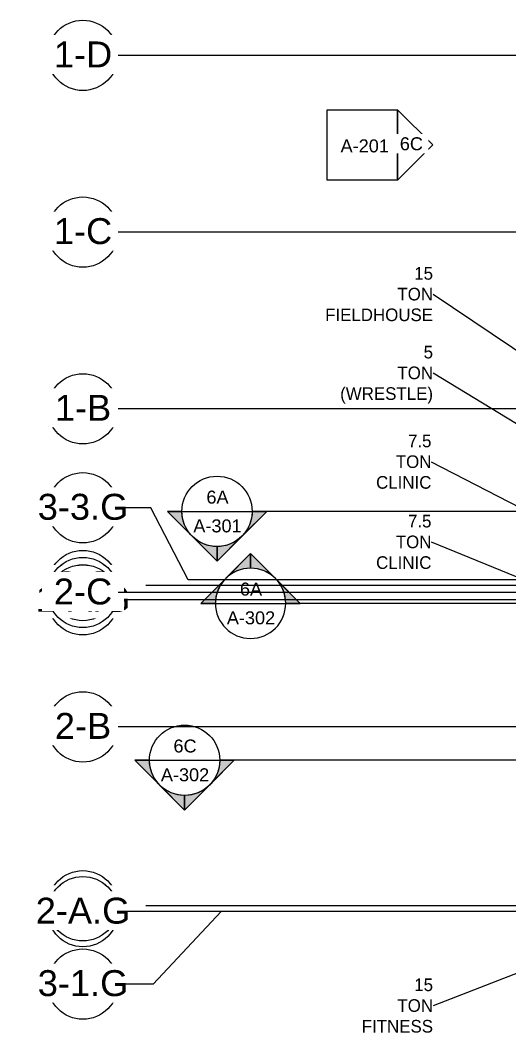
# Model space of a CAD drawing. Header units: inches. Extents: x 21290 to 26948, y -23522 to -20083.
# Drawn here: x 21290 to 21957, y -22961 to -21578 of the extents above; entities that cross this region are included whole.
import ezdxf

# ---------------------------------------------------------------- set-up
doc = ezdxf.new("R2010")
doc.units = ezdxf.units.IN
doc.header["$MEASUREMENT"] = 0
doc.linetypes.add('Grid Line 1_2_', pattern=[0.875, 0.5, -0.125, 0.125, -0.125])
for name, color, linetype, lineweight in [('G-ANNO-SYMB', 111, 'Continuous', 9), ('M-EQPM-IDEN', 50, 'Continuous', 9), ('S-GRID', 1, 'Continuous', 9), ('S-GRID-IDEN', 1, 'Continuous', 9)]:
    doc.layers.add(name, color=color, linetype=linetype, lineweight=lineweight)
doc.styles.add('Arial', font='arial.ttf', dxfattribs={"height": 35.407186})
doc.styles.add('Arial_1', font='arial.ttf', dxfattribs={"height": 17.703593})
doc.styles.add('Century Gothic', font='GOTHIC.TTF', dxfattribs={"height": 17.245342})

# ---------------------------------------------------------------- blocks, each defined once
blk = doc.blocks.new('Grid - Grid Head - Circle-14747-Roof Low')
at = {"layer": 'S-GRID-IDEN'}
blk.add_circle((0, 0), 0.25, dxfattribs=at)
blk = doc.blocks.new('Section - Section Head - Filled-1526-Roof Low')
at = {"layer": 'G-ANNO-SYMB'}
h = blk.add_hatch(color=256, dxfattribs=at)
edge = h.paths.add_edge_path(flags=0)
edge.add_line((-0.4268, 0.1768), (-0.25, 0.3536))
edge.add_line((-0.25, 0.3536), (-0.25, 0.25))
edge.add_arc((-0.25, 0), 0.25, 90, 135)
h = blk.add_hatch(color=256, dxfattribs=at)
edge = h.paths.add_edge_path(flags=0)
edge.add_arc((-0.25, 0), 0.25, 45, 90)
edge.add_line((-0.25, 0.25), (-0.25, 0.3536))
edge.add_line((-0.25, 0.3536), (-0.0732, 0.1768))
h = blk.add_hatch(color=256, dxfattribs=at)
edge = h.paths.add_edge_path(flags=0)
edge.add_arc((-0.25, 0), 0.2503, 137.9216, 180)
edge.add_line((-0.5003, 0), (-0.6036, 0))
edge.add_line((-0.6036, 0), (-0.4358, 0.1678))
h = blk.add_hatch(color=256, dxfattribs=at)
edge = h.paths.add_edge_path(flags=0)
edge.add_line((-0.0642, 0.1678), (0.1036, 0))
edge.add_line((0.1036, 0), (0.0003, 0))
edge.add_arc((-0.25, 0), 0.2503, 0, 42.0784)
for p, q in [((-0.25, 0.3536), (-0.6036, 0)), ((-0.25, 0.3536), (-0.4268, 0.1768)), ((-0.25, 0.3536), (0.1036, 0)), ((-0.25, 0.25), (-0.25, 0.3536)), ((-0.0732, 0.1768), (-0.25, 0.3536)), ((-0.25, 0.3536), (-0.25, 0.25)), ((-0.4358, 0.1678), (-0.6036, 0)), ((0.1036, 0), (-0.0642, 0.1678)), ((-0.6036, 0), (-0.5003, 0)), ((0.0003, 0), (0.1036, 0)), ((-0.5, 0), (-0.6036, 0)), ((0, 0), (0.1036, 0))]:
    blk.add_line(p, q, dxfattribs=at)
for radius, start, end in [(0.25, 360, 180), (0.25, 90, 135), (0.25, 45, 90), (0.2503, 137.9216, 180), (0.2503, 0, 42.0784), (0.25, 180, 360)]:
    blk.add_arc((-0.25, 0), radius, start, end, dxfattribs=at)
blk = doc.blocks.new('Elevation - Detail Number-93309-Roof Low')
at = {"layer": 'G-ANNO-SYMB'}
for p, q in [((-0.25, -0.25), (-0.25, 0.25)), ((-0.25, 0.25), (0.25, 0.25)), ((0.25, 0.25), (0.25, -0.25)), ((0.25, -0.25), (-0.25, -0.25))]:
    blk.add_line(p, q, dxfattribs=at)
blk = doc.blocks.new('Elevation - Detail Number-93036-Roof Low')
at = {"layer": 'G-ANNO-SYMB'}
for p, q in [((0, 0.25), (-0.25, 0)), ((0.25, 0), (0, 0.25)), ((-0.25, 0), (0.25, 0))]:
    blk.add_line(p, q, dxfattribs=at)

msp = doc.modelspace()

# ---------------------------------------------------------------- linework, layer by layer
at = {"layer": 'G-ANNO-SYMB'}
for p, q in [((21510.9912, -22248.83309), (21606.9912, -22248.83309)), ((26513.61515, -22248.83309), (21606.9912, -22248.83309)), ((21556.7681, -22374.35697), (21652.7681, -22374.35697)), ((26435.16144, -22374.35697), (21652.7681, -22374.35697)), ((21466.67585, -22588.63029), (21562.67585, -22588.63029)), ((26603.82365, -22588.63029), (21562.67585, -22588.63029))]:
    msp.add_line(p, q, dxfattribs=at)
at = {"layer": 'M-EQPM-IDEN', "color": 153}
for p, q in [((22595.51523, -22449.74031), (21854.0028, -21952.79172)), ((22491.51523, -22447.24031), (21854.0028, -22060.30821)), ((22382.01523, -22454.11531), (21851.8428, -22181.56958)), ((22223.51523, -22442.11531), (21851.8428, -22291.05082)), ((22407.51523, -22707.61531), (21854.0028, -22924.06974))]:
    msp.add_line(p, q, dxfattribs=at)
at = {"layer": 'S-GRID'}
for p, q in [((21519.73698, -22342.05281), (21468.34971, -22243.92122)), ((21564.76208, -22795.30281), (21471.73698, -22894.22683))]:
    msp.add_line(p, q, dxfattribs=at)
at = {"layer": 'S-GRID', "linetype": 'Grid Line 1_2_'}
for p, q in [((26557.32365, -22342.05281), (21519.73698, -22342.05281)), ((26557.32365, -22795.30281), (21564.76208, -22795.30281))]:
    msp.add_line(p, q, dxfattribs=at)

# ---------------------------------------------------------------- block references
at = {"layer": 'G-ANNO-SYMB', "xscale": 191.9999999999999, "yscale": 191.9999999999999, "zscale": 191.9999999999999}
for name, p in [('Elevation - Detail Number-93309-Roof Low', (21757.52774, -21748.61306)), ('Section - Section Head - Filled-1526-Roof Low', (21652.7681, -22374.35697))]:
    msp.add_blockref(name, p, dxfattribs=at)
at = {"layer": 'G-ANNO-SYMB', "extrusion": (0, 0, -1), "xscale": 191.9999999999999, "yscale": 191.9999999999999, "zscale": 191.9999999999999, "rotation": 180}
for p in [(-21606.9912, -22248.83309), (-21562.67585, -22588.63029)]:
    msp.add_blockref('Section - Section Head - Filled-1526-Roof Low', p, dxfattribs=at)
at = {"layer": 'S-GRID-IDEN', "xscale": 191.9999999999999, "yscale": 191.9999999999999, "zscale": 191.9999999999999, "rotation": 89.99999999999982}
for p in [(21375.73698, -21626.30281), (21375.73698, -21867.55281), (21375.73698, -22108.80281), (21375.73698, -22243.92122), (21375.73698, -22350.05281), (21375.73698, -22543.05281), (21375.73698, -22787.30281), (21375.73698, -22894.22683)]:
    msp.add_blockref('Grid - Grid Head - Circle-14747-Roof Low', p, dxfattribs=at)

# ---------------------------------------------------------------- texts
at = {"layer": 'G-ANNO-SYMB', "char_height": 17.703593, "attachment_point": 2, "line_spacing_factor": 0.938532, "style": 'Arial_1'}
for s, insert, width in [('6A', (21559.60594, -22220.49484), 36.072), ('A-301', (21559.60594, -22259.76733), 78.624), ('6A', (21605.38284, -22346.01872), 36.072), ('A-302', (21605.38284, -22385.29121), 78.624), ('6C', (21515.29059, -22560.29204), 37.584), ('A-302', (21515.29059, -22599.56453), 78.624)]:
    msp.add_mtext(s, dxfattribs=dict(at, insert=insert, width=width))
at = {"layer": 'M-EQPM-IDEN', "char_height": 17.245342, "attachment_point": 3, "line_spacing_factor": 0.984117, "style": 'Century Gothic'}
for s, insert, width in [('15\\PTON\\PFIELDHOUSE', (21854.0028, -21915.26066), 161.352), ('5\\PTON\\P(WRESTLE)', (21854.0028, -22022.77716), 133.272), ('7.5\\PTON\\PCLINIC', (21851.8428, -22144.03852), 94.176), ('7.5\\PTON\\PCLINIC', (21851.8428, -22253.51977), 94.176), ('15\\PTON\\PFITNESS', (21854.0028, -22886.53869), 96.768)]:
    msp.add_mtext(s, dxfattribs=dict(at, insert=insert, width=width))

# ---------------------------------------------------------------- next in the draw order: texts
at = {"layer": 'G-ANNO-SYMB', "insert": (21760.72288, -21740.98619), "char_height": 17.703593, "width": 78.624, "attachment_point": 2, "line_spacing_factor": 0.938532, "style": 'Arial_1', "bg_fill": 3, "box_fill_scale": 1.25, "bg_fill_color": 0, "bg_fill_transparency": 0}
msp.add_mtext('A-201', dxfattribs=at)
at = {"layer": 'S-GRID-IDEN', "char_height": 35.407186, "attachment_point": 2, "line_spacing_factor": 0.938532, "style": 'Arial', "bg_fill": 3, "box_fill_scale": 1.25, "bg_fill_color": 0, "bg_fill_transparency": 0}
for s, insert, width in [('3-6', (21375.93197, -21607.24331), 85.104), ('3-5', (21375.93197, -21848.49331), 85.104), ('3-4', (21375.93197, -22089.74331), 85.104), ('3-3.G', (21375.93197, -22224.86173), 147.312), ('3-3', (21375.93197, -22330.99331), 85.104), ('3-2', (21375.93197, -22523.99331), 85.104), ('3-1', (21375.93197, -22768.24331), 85.104), ('3-1.G', (21375.93197, -22875.16733), 147.312)]:
    msp.add_mtext(s, dxfattribs=dict(at, insert=insert, width=width))

# ---------------------------------------------------------------- next in the draw order: linework, layer by layer
at = {"layer": 'S-GRID', "linetype": 'Grid Line 1_2_'}
for p, q in [((26557.32365, -21626.30281), (21423.73698, -21626.30281)), ((26557.32365, -21867.55281), (21423.73698, -21867.55281)), ((26557.32365, -22108.80281), (21423.73698, -22108.80281)), ((26557.32365, -22350.05281), (21423.73698, -22350.05281)), ((26557.32365, -22543.05281), (21423.73698, -22543.05281)), ((26557.32365, -22787.30281), (21423.73698, -22787.30281))]:
    msp.add_line(p, q, dxfattribs=at)
at = {"layer": 'S-GRID'}
for p, q in [((21468.34971, -22243.92122), (21423.73698, -22243.92122)), ((21471.73698, -22894.22683), (21423.73698, -22894.22683))]:
    msp.add_line(p, q, dxfattribs=at)

# ---------------------------------------------------------------- next in the draw order: block references
at = {"layer": 'G-ANNO-SYMB', "extrusion": (0, 0, -1), "xscale": 191.9999999999999, "yscale": 191.9999999999999, "zscale": 191.9999999999999, "rotation": 90.00000000002636}
msp.add_blockref('Elevation - Detail Number-93036-Roof Low', (-21805.52774, -21748.61306), dxfattribs=at)
at = {"layer": 'S-GRID-IDEN', "xscale": 191.9999999999999, "yscale": 191.9999999999999, "zscale": 191.9999999999999, "rotation": 89.99999999999982}
for p in [(21375.73698, -21626.30281), (21375.73698, -21867.55281), (21375.73698, -22108.80281), (21375.73698, -22359.55281), (21375.73698, -22543.05281), (21375.73698, -22787.30281)]:
    msp.add_blockref('Grid - Grid Head - Circle-14747-Roof Low', p, dxfattribs=at)

# ---------------------------------------------------------------- next in the draw order: texts
at = {"layer": 'G-ANNO-SYMB', "insert": (21824.43923, -21738.04272), "char_height": 17.703593, "width": 37.584, "attachment_point": 2, "line_spacing_factor": 0.938532, "style": 'Arial_1', "bg_fill": 3, "box_fill_scale": 1.25, "bg_fill_color": 0, "bg_fill_transparency": 0}
msp.add_mtext('6C', dxfattribs=at)
at = {"layer": 'S-GRID-IDEN', "char_height": 35.407186, "attachment_point": 2, "line_spacing_factor": 0.938532, "style": 'Arial', "bg_fill": 3, "box_fill_scale": 1.25, "bg_fill_color": 0, "bg_fill_transparency": 0}
for s, insert, width in [('1-D', (21375.93197, -21607.24331), 94.608), ('1-C', (21375.93197, -21848.49331), 94.608), ('1-B', (21375.93197, -22089.74331), 91.584), ('1-A', (21375.93197, -22340.49331), 91.584), ('2-B', (21375.93197, -22523.99331), 91.584), ('2-A', (21375.93197, -22768.24331), 91.584)]:
    msp.add_mtext(s, dxfattribs=dict(at, insert=insert, width=width))

# ---------------------------------------------------------------- next in the draw order: linework, layer by layer
at = {"layer": 'S-GRID', "linetype": 'Grid Line 1_2_'}
for p, q in [((26557.32365, -21626.30281), (21423.73698, -21626.30281)), ((26557.32365, -21867.55281), (21423.73698, -21867.55281)), ((26557.32365, -22108.80281), (21423.73698, -22108.80281)), ((26557.32365, -22359.55281), (21423.73698, -22359.55281)), ((26557.32365, -22543.05281), (21423.73698, -22543.05281)), ((26557.32365, -22787.30281), (21423.73698, -22787.30281))]:
    msp.add_line(p, q, dxfattribs=at)

# ---------------------------------------------------------------- next in the draw order: block references
at = {"layer": 'S-GRID-IDEN', "xscale": 191.9999999999999, "yscale": 191.9999999999999, "zscale": 191.9999999999999, "rotation": 89.99999999999982}
for p in [(21375.73698, -22369.55281), (21375.73698, -22795.30281)]:
    msp.add_blockref('Grid - Grid Head - Circle-14747-Roof Low', p, dxfattribs=at)

# ---------------------------------------------------------------- next in the draw order: texts
at = {"layer": 'S-GRID-IDEN', "char_height": 35.407186, "width": 153.792, "attachment_point": 2, "line_spacing_factor": 0.938532, "style": 'Arial', "bg_fill": 3, "box_fill_scale": 1.25, "bg_fill_color": 0, "bg_fill_transparency": 0}
for s, insert in [('1-A.G', (21375.93197, -22350.49331)), ('2-A.G', (21375.93197, -22776.24331))]:
    msp.add_mtext(s, dxfattribs=dict(at, insert=insert))

# ---------------------------------------------------------------- next in the draw order: linework, layer by layer
at = {"layer": 'S-GRID', "linetype": 'Grid Line 1_2_'}
for p, q in [((26557.32365, -22369.55281), (21423.73698, -22369.55281)), ((26557.32365, -22795.30281), (21423.73698, -22795.30281))]:
    msp.add_line(p, q, dxfattribs=at)

# ---------------------------------------------------------------- next in the draw order: block references
at = {"layer": 'S-GRID-IDEN', "xscale": 191.9999999999999, "yscale": 191.9999999999999, "zscale": 191.9999999999999, "rotation": 89.99999999999982}
msp.add_blockref('Grid - Grid Head - Circle-14747-Roof Low', (21375.73698, -22359.55281), dxfattribs=at)

# ---------------------------------------------------------------- next in the draw order: texts
at = {"layer": 'S-GRID-IDEN', "insert": (21375.93197, -22340.49331), "char_height": 35.407186, "width": 94.608, "attachment_point": 2, "line_spacing_factor": 0.938532, "style": 'Arial', "bg_fill": 3, "box_fill_scale": 1.25, "bg_fill_color": 0, "bg_fill_transparency": 0}
msp.add_mtext('2-C', dxfattribs=at)

# ---------------------------------------------------------------- next in the draw order: linework, layer by layer
at = {"layer": 'S-GRID', "linetype": 'Grid Line 1_2_'}
msp.add_line((26557.32365, -22359.55281), (21423.73698, -22359.55281), dxfattribs=at)

doc.saveas('drawing.dxf')
